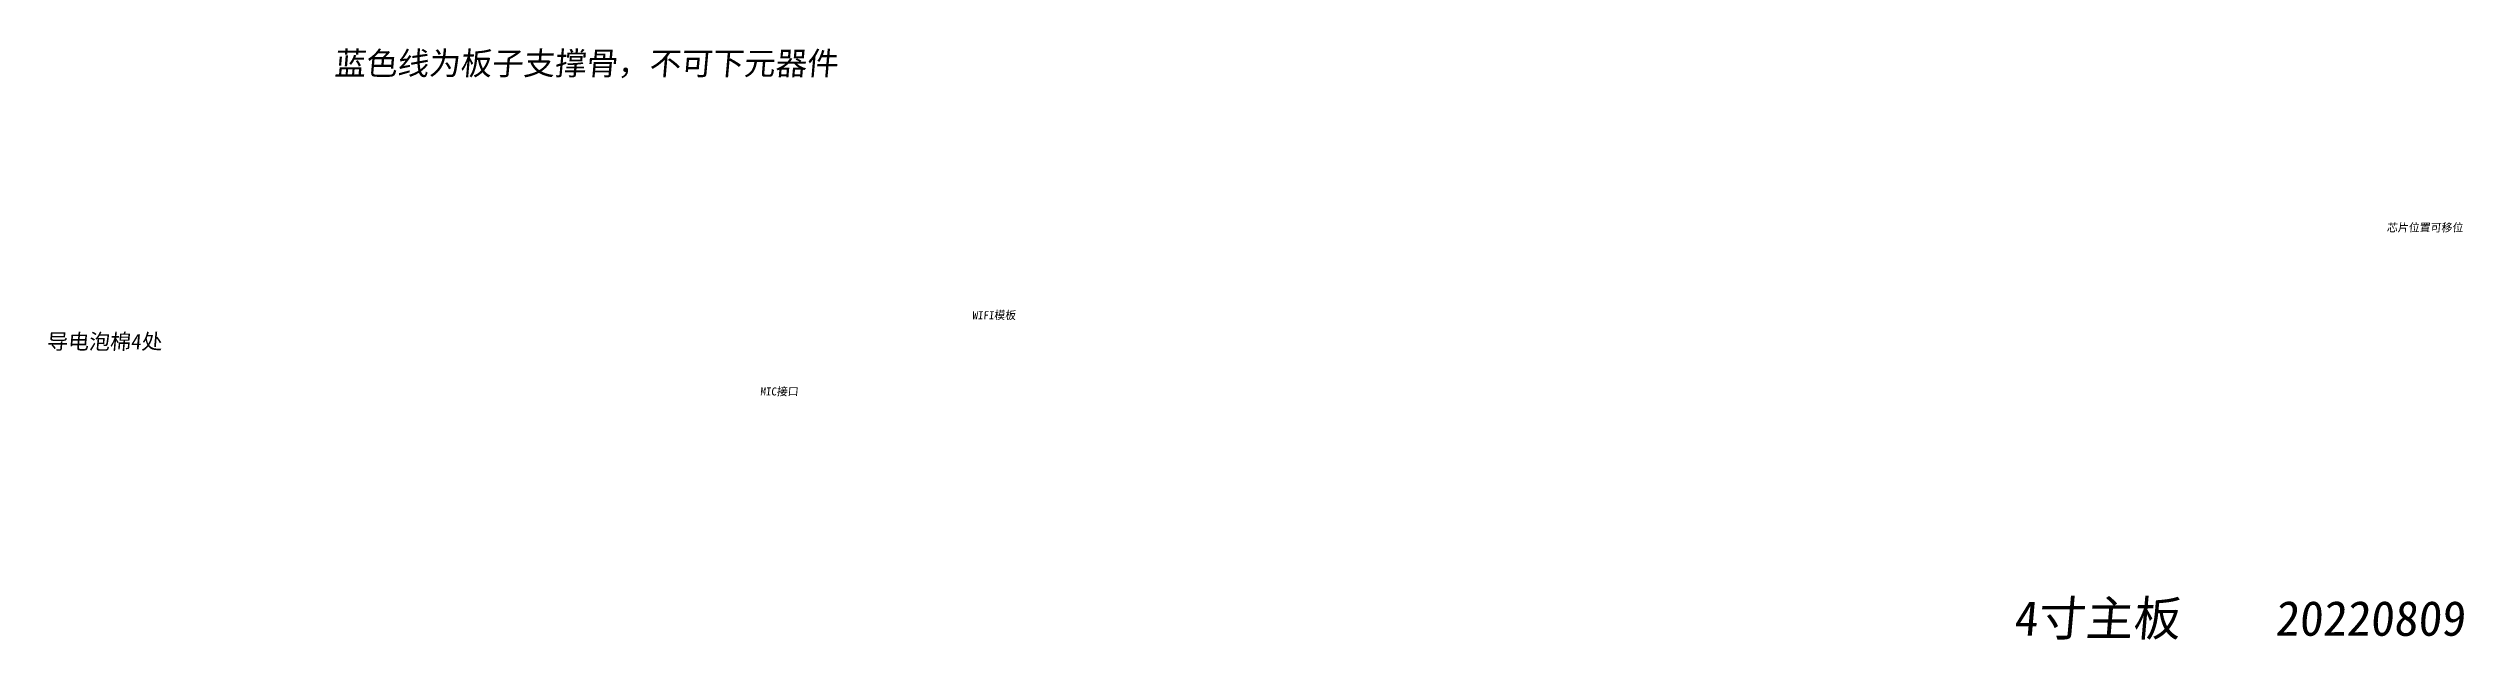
# Model space of a CAD drawing. Extents: x -144 to 4730, y -3845 to 502.
# Drawn here: x -143.7 to 297.9, y -41.3 to 66.8 of the extents above; entities that cross this region are included whole.
import ezdxf

# ---------------------------------------------------------------- set-up
doc = ezdxf.new("R2010")
doc.units = 0
doc.header["$LTSCALE"] = 15
doc.header["$MEASUREMENT"] = 0
doc.layers.get('0').update_dxf_attribs({"linetype": 'CONTINUOUS'})
doc.styles.add('标准', font='arial.ttf', dxfattribs={"oblique": 5})

msp = doc.modelspace()

# ---------------------------------------------------------------- texts
at = {"color": 1, "insert": (-91.448, 66.147), "char_height": 4.2189, "attachment_point": 1, "style": '标准'}
msp.add_mtext('{\\fSimSun|b0|i0|c134|p2;蓝色线为板子支撑骨，不可下元器件}', dxfattribs=at)
at = {"attachment_point": 1, "style": '标准'}
for s, insert, char_height in [('{\\fSimSun|b0|i0|c134|p2;芯片位置可移位}', (283.674, 34.742), 1.46234), ('{\\fSimSun|b0|i0|c134|p2;芯片位置可移位}', (283.674, 34.742), 1.46234), ('{\\fSimSun|b0|i0|c134|p2;WIFI模板}', (25.184, 18.727), 1.46234), ('{\\fSimSun|b0|i0|c134|p2;导电泡棉4处}', (-143.977, 14.601), 2.8126), ('{\\fSimSun|b0|i0|c134|p2;MIC接口}', (-13.574, 4.799), 1.46234), ('{\\fSimSun|b0|i0|c134|p2;4寸主板    20220809}', (215.489, -34.219), 6.37424)]:
    msp.add_mtext(s, dxfattribs=dict(at, insert=insert, char_height=char_height))

doc.saveas('drawing.dxf')
